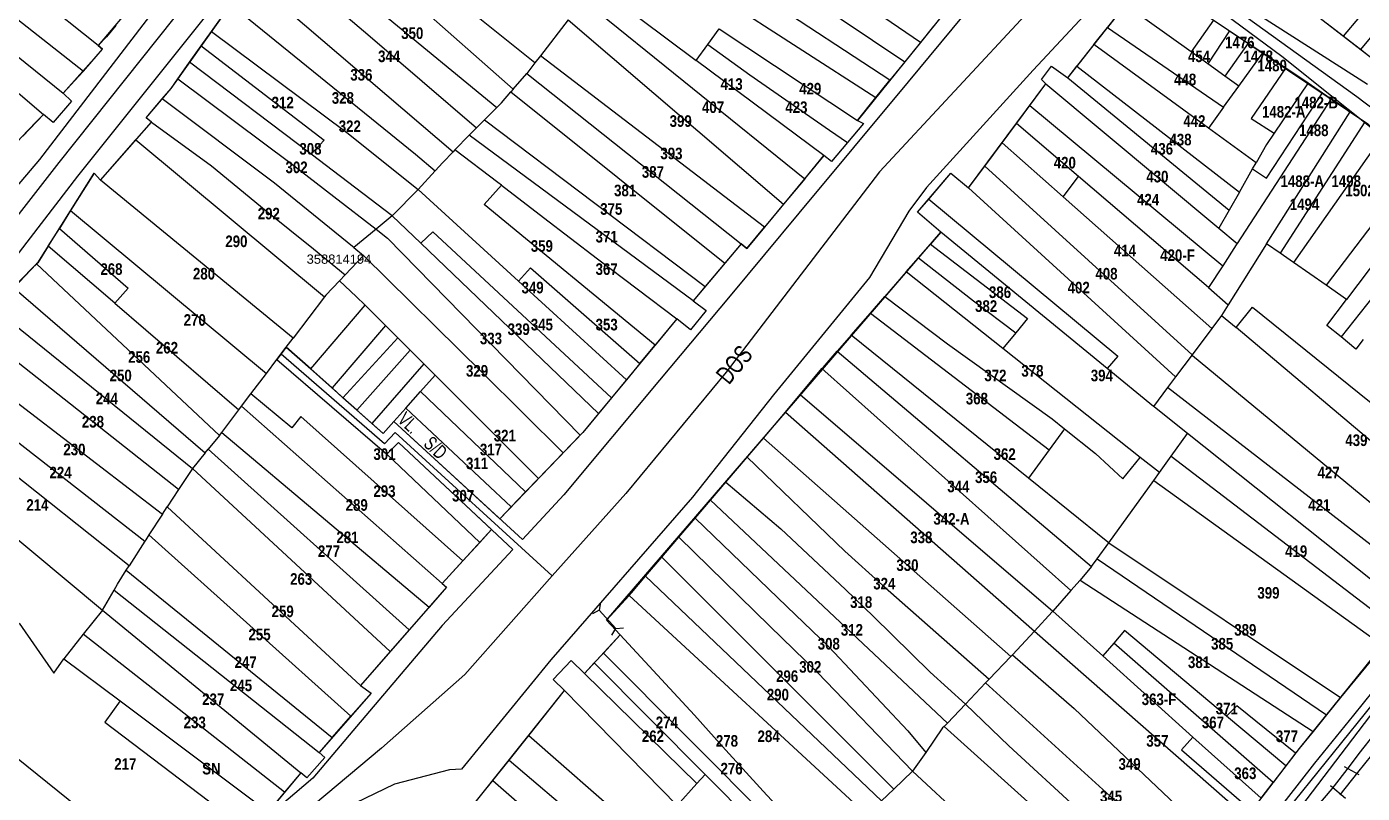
# Model space of a CAD drawing. Extents: x 199665 to 201826, y 4836581 to 4838476.
# Drawn here: x 200463.5 to 200752.1, y 4837205.9 to 4837371.6 of the extents above; entities that cross this region are included whole.
import ezdxf
from ezdxf.enums import TextEntityAlignment as Align

# ---------------------------------------------------------------- set-up
doc = ezdxf.new("R2010")
doc.units = 0
doc.header["$LTSCALE"] = 1.5
doc.header["$MEASUREMENT"] = 0
for name, color, linetype in [('CD-MALHA-LOTES', 40, 'CONTINUOUS'), ('CD_TXT_QUADRA', 7, 'CONTINUOUS'), ('HD-CANAIS', 7, 'CONTINUOUS'), ('RU-QUADRAS', 6, 'CONTINUOUS'), ('SV-EIXO-RUA-N-PAV', 6, 'CONTINUOUS'), ('SV-ESTIVAS', 7, 'CONTINUOUS'), ('SV-RUA-NAO-PAV-S-GUIA-C-GUIA', 7, 'CONTINUOUS'), ('SV-TXT-RUA-N-PAV-S-GUIA-C-GUIA', 7, 'CONTINUOUS'), ('Th_NmrPort', 1, 'CONTINUOUS')]:
    doc.layers.add(name, color=color, linetype=linetype)
doc.styles.add('ARIAL', font='ARIAL.TTF')
doc.styles.add('MONOTXT', font='ARIAL.TTF', dxfattribs={"height": 0.2})
doc.styles.get("Standard").update_dxf_attribs({"font": 'swisscbo.ttf'})

# ---------------------------------------------------------------- blocks, each defined once
blk = doc.blocks.new('COD045', base_point=(201519.89, 4838593.29))
at = {"layer": 'SV-ESTIVAS'}
blk.add_lwpolyline([(201520.638538, 4838591.792924), (201519.89, 4838593.29), (201520.638538, 4838594.792924)], dxfattribs=at)

msp = doc.modelspace()

# ---------------------------------------------------------------- linework, layer by layer
at = {"layer": 'CD-MALHA-LOTES', "linetype": 'Continuous'}
for p, q in [((200573.3, 4837363.77), (200527.75, 4837400.4)), ((200656.62, 4837368.22), (200615.44, 4837396.32)), ((200611.73, 4837391.89), (200653.22, 4837364)), ((200478.95, 4837367.51), (200450.75, 4837390.02)), ((200595.03, 4837389.82), (200647.01, 4837356.29)), ((200516.91, 4837387.2), (200537.19, 4837369.94)), ((200762.97, 4837387.42), (200747.93, 4837369.57)), ((200436.89, 4837384.99), (200471.36, 4837357.2)), ((200584.14, 4837382.25), (200608.16, 4837364.33)), ((200766.7, 4837384.91), (200751.7, 4837366.66)), ((200512.05, 4837381.84), (200555.65, 4837344.57)), ((200650.02, 4837360.03), (200619.2, 4837380.24)), ((200455.46, 4837377.92), (200475.79, 4837362)), ((200547.24, 4837376.98), (200568.64, 4837358.1)), ((200582.59, 4837378.37), (200631.6, 4837338.73)), ((200503.45, 4837370.58), (200507.58, 4837376.37)), ((200507.58, 4837376.37), (200547.5, 4837344.01)), ((200540.41, 4837374.43), (200565.11, 4837354.14)), ((200700.87, 4837376.32), (200697.04, 4837371.44)), ((200715.1, 4837366.16), (200700.87, 4837376.32)), ((200482.77, 4837371.88), (200480.71, 4837369.44)), ((200580.47, 4837373.09), (200574.5, 4837365.33)), ((200580.47, 4837373.09), (200627.02, 4837333.21)), ((200610.68, 4837367.78), (200613.11, 4837371.11)), ((200613.11, 4837371.11), (200642.99, 4837351.3)), ((200659.44, 4837371.72), (200656.62, 4837368.22)), ((200694.11, 4837367.73), (200697.04, 4837371.44)), ((200697.04, 4837371.44), (200722.11, 4837354.19)), ((200719.91, 4837373.05), (200715.1, 4837366.16)), ((200723.42, 4837370.72), (200718.7, 4837363.59)), ((200719.91, 4837373.05), (200723.42, 4837370.72)), ((200723.42, 4837370.72), (200727.45, 4837368.05)), ((200747.93, 4837369.57), (200744.51, 4837372.21)), ((200480.71, 4837369.44), (200478.95, 4837367.51)), ((200501.23, 4837367.46), (200503.45, 4837370.58)), ((200503.45, 4837370.58), (200532.7, 4837348.73)), ((200537.19, 4837369.94), (200560.72, 4837349.75)), ((200656.62, 4837368.22), (200653.22, 4837364)), ((200727.45, 4837368.05), (200722.41, 4837360.94)), ((200727.45, 4837368.05), (200730.62, 4837365.95)), ((200751.7, 4837366.66), (200747.93, 4837369.57)), ((200450.43, 4837366.9), (200467.11, 4837352.64)), ((200475.79, 4837362), (200479.91, 4837366.76)), ((200479.91, 4837366.76), (200478.95, 4837367.51)), ((200498.71, 4837363.93), (200501.23, 4837367.46)), ((200501.23, 4837367.46), (200527.76, 4837347.04)), ((200574.5, 4837365.33), (200573.3, 4837363.77)), ((200622.9, 4837328.25), (200574.5, 4837365.33)), ((200608.16, 4837364.33), (200610.68, 4837367.78)), ((200610.68, 4837367.78), (200619.75, 4837361.18)), ((200694.11, 4837367.73), (200690.44, 4837363.05)), ((200718.83, 4837349.69), (200694.11, 4837367.73)), ((200718.7, 4837363.59), (200715.1, 4837366.16)), ((200725.43, 4837358.78), (200730.62, 4837365.95)), ((200730.62, 4837365.95), (200735.54, 4837362.68)), ((200755.55, 4837363.68), (200751.7, 4837366.66)), ((200496.14, 4837360.31), (200498.71, 4837363.93)), ((200524.93, 4837344.04), (200498.71, 4837363.93)), ((200573.3, 4837363.77), (200571.57, 4837361.51)), ((200635.76, 4837343.73), (200608.16, 4837364.33)), ((200653.22, 4837364), (200650.02, 4837360.03)), ((200682.74, 4837360.19), (200684.95, 4837363.06)), ((200684.95, 4837363.06), (200688.45, 4837360.52)), ((200688.45, 4837360.52), (200690.44, 4837363.05)), ((200690.44, 4837363.05), (200725.53, 4837335.85)), ((200722.41, 4837360.94), (200718.7, 4837363.59)), ((200735.54, 4837362.68), (200728.09, 4837351.75)), ((200735.54, 4837362.68), (200740.39, 4837359.46)), ((200475.63, 4837361.81), (200471.36, 4837357.2)), ((200475.79, 4837362), (200475.63, 4837361.81)), ((200494.68, 4837358.26), (200496.14, 4837360.31)), ((200496.14, 4837360.31), (200520.66, 4837342)), ((200568.64, 4837358.1), (200571.57, 4837361.51)), ((200571.57, 4837361.51), (200617.9, 4837324.63)), ((200619.75, 4837361.18), (200636.95, 4837349.25)), ((200647.01, 4837356.29), (200650.02, 4837360.03)), ((200680.24, 4837354.57), (200683.71, 4837359.24)), ((200683.71, 4837359.24), (200682.74, 4837360.19)), ((200683.71, 4837359.24), (200721.09, 4837328.07)), ((200688.45, 4837360.52), (200723.31, 4837331.96)), ((200725.43, 4837358.78), (200722.41, 4837360.94)), ((200740.39, 4837359.46), (200733.04, 4837348.57)), ((200740.39, 4837359.46), (200743.52, 4837357.3)), ((200471.36, 4837357.2), (200473.16, 4837355.52)), ((200492.77, 4837356), (200494.68, 4837358.26)), ((200566.09, 4837355.12), (200568.14, 4837357.52)), ((200568.64, 4837358.1), (200568.14, 4837357.52)), ((200568.14, 4837357.52), (200614.38, 4837320.49)), ((200642.99, 4837351.3), (200647.01, 4837356.29)), ((200722.11, 4837354.19), (200725.43, 4837358.78)), ((200731.37, 4837338.82), (200743.52, 4837357.3)), ((200743.52, 4837357.3), (200745.37, 4837356.02)), ((200473.16, 4837355.52), (200469.19, 4837350.88)), ((200489.3, 4837351.89), (200492.77, 4837356)), ((200517.02, 4837337.81), (200492.77, 4837356)), ((200565.11, 4837354.14), (200562.44, 4837351.47)), ((200565.11, 4837354.14), (200566.09, 4837355.12)), ((200677.34, 4837350.67), (200680.24, 4837354.57)), ((200680.24, 4837354.57), (200721.93, 4837319.93)), ((200722.11, 4837354.19), (200718.83, 4837349.69)), ((200745.37, 4837356.02), (200725.07, 4837324.75)), ((200749.47, 4837353.19), (200745.37, 4837356.02)), ((200467.11, 4837352.64), (200462.69, 4837347.9)), ((200469.19, 4837350.88), (200467.11, 4837352.64)), ((200487.1, 4837347.11), (200490.49, 4837350.96)), ((200490.49, 4837350.96), (200489.3, 4837351.89)), ((200490.49, 4837350.96), (200503.42, 4837341.51)), ((200560.97, 4837350.01), (200562.44, 4837351.47)), ((200562.44, 4837351.47), (200610.08, 4837315.43)), ((200644.29, 4837350.65), (200640.86, 4837346.58)), ((200642.99, 4837351.3), (200644.29, 4837350.65)), ((200674.27, 4837346.53), (200677.34, 4837350.67)), ((200690.78, 4837339.21), (200677.34, 4837350.67)), ((200728.09, 4837351.75), (200733.04, 4837348.57)), ((200731.42, 4837324.65), (200749.47, 4837353.19)), ((200752.6, 4837351.02), (200734.36, 4837322.61)), ((200749.47, 4837353.19), (200752.6, 4837351.02)), ((200532.7, 4837348.73), (200548.08, 4837336.43)), ((200559.13, 4837348.13), (200556.03, 4837344.96)), ((200560.72, 4837349.75), (200559.13, 4837348.13)), ((200607.47, 4837312.35), (200559.13, 4837348.13)), ((200560.72, 4837349.75), (200560.97, 4837350.01)), ((200636.95, 4837349.25), (200640.86, 4837346.58)), ((200729.14, 4837342.17), (200718.83, 4837349.69)), ((200733.04, 4837348.57), (200731.39, 4837346.11)), ((200756.29, 4837347.77), (200737.21, 4837320.63)), ((200479.47, 4837338.42), (200487.1, 4837347.11)), ((200487.1, 4837347.11), (200527.85, 4837313.23)), ((200527.76, 4837347.04), (200524.93, 4837344.04)), ((200556.03, 4837344.96), (200555.65, 4837344.57)), ((200565.33, 4837337.9), (200556.03, 4837344.96)), ((200640.86, 4837346.58), (200637.37, 4837342.43)), ((200670.52, 4837341.48), (200674.27, 4837346.53)), ((200674.27, 4837346.53), (200687.43, 4837334.84)), ((200731.39, 4837346.11), (200729.14, 4837342.17)), ((200520.66, 4837342), (200529.89, 4837334.92)), ((200542.47, 4837330.73), (200524.93, 4837344.04)), ((200547.5, 4837344.01), (200551.75, 4837340.46)), ((200553.38, 4837342.25), (200551.75, 4837340.46)), ((200555.65, 4837344.57), (200553.38, 4837342.25)), ((200631.6, 4837338.73), (200635.76, 4837343.73)), ((200637.37, 4837342.43), (200635.76, 4837343.73)), ((200728.38, 4837340.84), (200729.14, 4837342.17)), ((200478.05, 4837339.94), (200472.96, 4837331.83)), ((200479.47, 4837338.42), (200478.05, 4837339.94)), ((200503.42, 4837341.51), (200515.23, 4837331.81)), ((200551.75, 4837340.46), (200548.08, 4837336.43)), ((200658.4, 4837334.34), (200663.18, 4837339.92)), ((200663.18, 4837339.92), (200667.01, 4837336.76)), ((200667.01, 4837336.76), (200670.52, 4837341.48)), ((200670.52, 4837341.48), (200715.3, 4837300.64)), ((200687.43, 4837334.84), (200690.78, 4837339.21)), ((200718.88, 4837315.25), (200690.78, 4837339.21)), ((200725.53, 4837335.85), (200728.38, 4837340.84)), ((200728.38, 4837340.84), (200731.37, 4837338.82)), ((200763.51, 4837341.12), (200744.26, 4837315.73)), ((200521.06, 4837304.28), (200479.47, 4837338.42)), ((200527.8, 4837329.04), (200517.02, 4837337.81)), ((200548.08, 4837336.43), (200542.47, 4837330.73)), ((200548.08, 4837336.43), (200569.76, 4837316.59)), ((200562.38, 4837333.16), (200566.07, 4837337.34)), ((200566.07, 4837337.34), (200565.33, 4837337.9)), ((200566.07, 4837337.34), (200575.2, 4837330.38)), ((200631.6, 4837338.73), (200627.02, 4837333.21)), ((200711.75, 4837295.89), (200667.01, 4837336.76)), ((200767.39, 4837337.54), (200748.7, 4837312.65)), ((200529.89, 4837334.92), (200538.98, 4837327.84)), ((200627.02, 4837333.21), (200622.9, 4837328.25)), ((200655.99, 4837331.53), (200658.4, 4837334.34)), ((200658.4, 4837334.34), (200699.26, 4837300.37)), ((200687.43, 4837334.84), (200719.55, 4837306.33)), ((200725.53, 4837335.85), (200723.31, 4837331.96)), ((200770.93, 4837334.28), (200747.49, 4837304.52)), ((200472.96, 4837331.83), (200470.55, 4837328)), ((200472.96, 4837331.83), (200515.3, 4837296.65)), ((200515.23, 4837331.81), (200525.5, 4837323.57)), ((200542.47, 4837330.73), (200538.98, 4837327.84)), ((200542.47, 4837330.73), (200548.64, 4837324.81)), ((200599.31, 4837302.77), (200562.38, 4837333.16)), ((200575.2, 4837330.38), (200586.83, 4837321.45)), ((200661.04, 4837327.19), (200655.99, 4837331.53)), ((200723.31, 4837331.96), (200721.09, 4837328.07)), ((200468.16, 4837324.19), (200470.55, 4837328)), ((200470.55, 4837328), (200485.41, 4837315.11)), ((200533.92, 4837324.1), (200527.8, 4837329.04)), ((200538.98, 4837327.84), (200534.18, 4837323.88)), ((200538.98, 4837327.84), (200541.47, 4837325.9)), ((200619.11, 4837323.68), (200622.9, 4837328.25)), ((200721.09, 4837328.07), (200725.07, 4837324.75)), ((200541.47, 4837325.9), (200583.11, 4837283.33)), ((200548.64, 4837324.81), (200551.22, 4837327.24)), ((200587.05, 4837287.99), (200548.64, 4837324.81)), ((200551.22, 4837327.24), (200589.87, 4837291.39)), ((200617.9, 4837324.63), (200614.38, 4837320.49)), ((200617.9, 4837324.63), (200619.11, 4837323.68)), ((200656.2, 4837321.63), (200658.76, 4837324.57)), ((200661.04, 4837327.19), (200658.76, 4837324.57)), ((200658.76, 4837324.57), (200679.72, 4837308.54)), ((200696.99, 4837297.72), (200661.04, 4837327.19)), ((200731.42, 4837324.65), (200723.1, 4837311.48)), ((200725.07, 4837324.75), (200724.86, 4837324.43)), ((200734.36, 4837322.61), (200731.42, 4837324.65)), ((200468.16, 4837324.19), (200465.88, 4837320.57)), ((200482.56, 4837311.8), (200468.16, 4837324.19)), ((200525.5, 4837323.57), (200532.3, 4837317.94)), ((200536.3, 4837322.12), (200532.3, 4837317.94)), ((200534.18, 4837323.88), (200533.92, 4837324.1)), ((200534.18, 4837323.88), (200536.3, 4837322.12)), ((200562, 4837296.75), (200536.3, 4837322.12)), ((200724.86, 4837324.43), (200721.93, 4837319.93)), ((200737.21, 4837320.63), (200734.36, 4837322.61)), ((200460.72, 4837315.13), (200465.63, 4837320.31)), ((200465.88, 4837320.57), (200465.63, 4837320.31)), ((200465.63, 4837320.31), (200505.14, 4837283.23)), ((200569.76, 4837316.59), (200572.37, 4837319.47)), ((200572.37, 4837319.47), (200596.01, 4837298.79)), ((200586.83, 4837321.45), (200604.01, 4837308.44)), ((200614.38, 4837320.49), (200610.08, 4837315.43)), ((200653.54, 4837318.58), (200656.2, 4837321.63)), ((200656.2, 4837321.63), (200668.11, 4837312.31)), ((200721.93, 4837319.93), (200718.88, 4837315.25)), ((200744.26, 4837315.73), (200737.21, 4837320.63)), ((200531.07, 4837316.66), (200528.13, 4837313.59)), ((200532.3, 4837317.94), (200531.07, 4837316.66)), ((200534.72, 4837313.29), (200531.07, 4837316.66)), ((200593.07, 4837295.25), (200569.76, 4837316.59)), ((200653.54, 4837318.58), (200648.94, 4837313.29)), ((200674.44, 4837302.01), (200653.54, 4837318.58)), ((200460.72, 4837315.13), (200502.03, 4837279.44)), ((200485.41, 4837315.11), (200482.56, 4837311.8)), ((200527.85, 4837313.23), (200521.06, 4837304.28)), ((200528.13, 4837313.59), (200527.85, 4837313.23)), ((200536.6, 4837311.42), (200534.72, 4837313.29)), ((200610.08, 4837315.43), (200607.47, 4837312.35)), ((200645.79, 4837309.68), (200648.94, 4837313.29)), ((200648.94, 4837313.29), (200662.43, 4837303.07)), ((200718.88, 4837315.25), (200723.1, 4837311.48)), ((200748.7, 4837312.65), (200744.26, 4837315.73)), ((200456.52, 4837310.71), (200499.3, 4837276.12)), ((200482.56, 4837311.8), (200509.34, 4837288.77)), ((200524.89, 4837297.6), (200536.6, 4837311.42)), ((200536.6, 4837311.42), (200540.99, 4837307.03)), ((200610.29, 4837310.27), (200606.96, 4837306.08)), ((200607.47, 4837312.35), (200610.29, 4837310.27)), ((200668.11, 4837312.31), (200677.21, 4837305.44)), ((200723.1, 4837311.48), (200721.66, 4837309.2)), ((200724.81, 4837306.55), (200728.37, 4837311)), ((200728.37, 4837311), (200780.92, 4837268.47)), ((200744.44, 4837306.99), (200748.7, 4837312.65)), ((200604.01, 4837308.44), (200599.31, 4837302.77)), ((200606.96, 4837306.08), (200604.01, 4837308.44)), ((200641.65, 4837304.93), (200645.79, 4837309.68)), ((200645.79, 4837309.68), (200684.43, 4837280.12)), ((200679.72, 4837308.54), (200677.21, 4837305.44)), ((200721.66, 4837309.2), (200719.55, 4837306.33)), ((200721.66, 4837309.2), (200724.81, 4837306.55)), ((200496.31, 4837271.53), (200452.72, 4837305.94)), ((200540.99, 4837307.03), (200529.47, 4837293.5)), ((200543.68, 4837304.34), (200531.82, 4837291.4)), ((200540.99, 4837307.03), (200543.68, 4837304.34)), ((200543.68, 4837304.34), (200546.37, 4837301.66)), ((200641.65, 4837304.93), (200638.65, 4837301.48)), ((200679.97, 4837273.99), (200641.65, 4837304.93)), ((200677.21, 4837305.44), (200674.44, 4837302.01)), ((200719.55, 4837306.33), (200715.3, 4837300.64)), ((200776.56, 4837262.86), (200724.81, 4837306.55)), ((200747.49, 4837304.52), (200744.44, 4837306.99)), ((200750.69, 4837301.92), (200747.49, 4837304.52)), ((200517.56, 4837299.65), (200519.59, 4837302.33)), ((200519.59, 4837302.33), (200521.06, 4837304.28)), ((200519.59, 4837302.33), (200524.89, 4837297.6)), ((200546.37, 4837301.66), (200534.8, 4837288.73)), ((200546.37, 4837301.66), (200549.28, 4837298.75)), ((200596.01, 4837298.79), (200599.31, 4837302.77)), ((200635.56, 4837297.93), (200638.65, 4837301.48)), ((200638.65, 4837301.48), (200693.61, 4837254.88)), ((200662.43, 4837303.07), (200685.06, 4837286.83)), ((200704.1, 4837278.5), (200674.44, 4837302.01)), ((200752.31, 4837304), (200750.69, 4837301.92)), ((200448.31, 4837300.38), (200492.86, 4837266.24)), ((200515.3, 4837296.65), (200517.56, 4837299.65)), ((200517.56, 4837299.65), (200541.32, 4837279.22)), ((200549.28, 4837298.75), (200538.05, 4837285.82)), ((200549.28, 4837298.75), (200551.74, 4837296.3)), ((200596.01, 4837298.79), (200593.07, 4837295.25)), ((200699.26, 4837300.37), (200696.99, 4837297.72)), ((200715.3, 4837300.64), (200711.75, 4837295.89)), ((200715.3, 4837300.64), (200715.43, 4837300.52)), ((200715.43, 4837300.52), (200770.31, 4837255.05)), ((200511.96, 4837292.23), (200515.3, 4837296.65)), ((200529.47, 4837293.5), (200524.89, 4837297.6)), ((200548.61, 4837292.76), (200551.74, 4837296.3)), ((200551.74, 4837296.3), (200574.11, 4837273.95)), ((200579.38, 4837279.44), (200562, 4837296.75)), ((200630.63, 4837292.08), (200635.34, 4837297.68)), ((200635.34, 4837297.68), (200635.56, 4837297.93)), ((200635.34, 4837297.68), (200689.13, 4837249.72)), ((200706.99, 4837289.52), (200696.99, 4837297.72)), ((200711.75, 4837295.89), (200710.03, 4837293.58)), ((200444.26, 4837295.27), (200489.04, 4837260.39)), ((200531.82, 4837291.4), (200529.47, 4837293.5)), ((200593.07, 4837295.25), (200589.87, 4837291.39)), ((200710.03, 4837293.58), (200706.99, 4837289.52)), ((200766.27, 4837249.99), (200710.03, 4837293.58)), ((200485.61, 4837255.02), (200440.96, 4837290.6)), ((200509.93, 4837289.55), (200511.96, 4837292.23)), ((200520.76, 4837284.89), (200511.96, 4837292.23)), ((200534.8, 4837288.73), (200531.82, 4837291.4)), ((200545.42, 4837289.16), (200548.61, 4837292.76)), ((200548.61, 4837292.76), (200571.3, 4837271.03)), ((200589.87, 4837291.39), (200587.05, 4837287.99)), ((200627.43, 4837288.28), (200630.63, 4837292.08)), ((200630.63, 4837292.08), (200685.24, 4837245.24)), ((200505.64, 4837283.87), (200509.34, 4837288.77)), ((200509.34, 4837288.77), (200509.93, 4837289.55)), ((200509.93, 4837289.55), (200553.24, 4837251.2)), ((200522.75, 4837287.31), (200520.76, 4837284.89)), ((200557.74, 4837256.11), (200522.75, 4837287.31)), ((200538.05, 4837285.82), (200534.8, 4837288.73)), ((200542.85, 4837286.27), (200545.42, 4837289.16)), ((200545.42, 4837289.16), (200568.18, 4837267.79)), ((200587.05, 4837287.99), (200583.64, 4837283.88)), ((200622.69, 4837282.66), (200627.43, 4837288.28)), ((200627.43, 4837288.28), (200681.23, 4837240.92)), ((200707.2, 4837289.35), (200706.99, 4837289.52)), ((200714.33, 4837283.67), (200707.2, 4837289.35)), ((200540.51, 4837283.62), (200538.05, 4837285.82)), ((200542.85, 4837286.27), (200540.51, 4837283.62)), ((200565.73, 4837265.24), (200542.85, 4837286.27)), ((200687.76, 4837284.68), (200684.43, 4837280.12)), ((200685.06, 4837286.83), (200687.76, 4837284.68)), ((200687.76, 4837284.68), (200694.46, 4837279.34)), ((200435.32, 4837282.61), (200479.85, 4837245.43)), ((200505.14, 4837283.23), (200502.72, 4837280.28)), ((200505.14, 4837283.23), (200505.64, 4837283.87)), ((200505.64, 4837283.87), (200550.44, 4837246.11)), ((200543.83, 4837281.73), (200541.32, 4837279.22)), ((200563.93, 4837262.88), (200543.83, 4837281.73)), ((200583.11, 4837283.33), (200579.38, 4837279.44)), ((200583.64, 4837283.88), (200583.11, 4837283.33)), ((200619.17, 4837278.52), (200621.74, 4837281.54)), ((200621.74, 4837281.54), (200622.69, 4837282.66)), ((200622.69, 4837282.66), (200676.16, 4837235.43)), ((200710.78, 4837278.75), (200714.33, 4837283.67)), ((200762.48, 4837245.26), (200714.33, 4837283.67)), ((200502.03, 4837279.44), (200499.3, 4837276.12)), ((200502.03, 4837279.44), (200502.72, 4837280.28)), ((200502.72, 4837280.28), (200546.17, 4837241.23)), ((200541.32, 4837279.22), (200561.38, 4837260.09)), ((200574.11, 4837273.95), (200579.38, 4837279.44)), ((200614.55, 4837273.1), (200619.17, 4837278.52)), ((200619.17, 4837278.52), (200640.3, 4837258.24)), ((200684.43, 4837280.12), (200679.97, 4837273.99)), ((200694.46, 4837279.34), (200700.36, 4837273.84)), ((200700.36, 4837273.84), (200704.1, 4837278.5)), ((200708.24, 4837275.21), (200704.1, 4837278.5)), ((200708.24, 4837275.21), (200710.78, 4837278.75)), ((200710.78, 4837278.75), (200759.47, 4837241.5)), ((200499.3, 4837276.12), (200496.31, 4837271.53)), ((200499.3, 4837276.12), (200542.03, 4837236.5)), ((200574.11, 4837273.95), (200571.3, 4837271.03)), ((200611.28, 4837269.27), (200614.55, 4837273.1)), ((200614.55, 4837273.1), (200626.48, 4837263.06)), ((200697.08, 4837260.17), (200679.97, 4837273.99)), ((200697.31, 4837260.02), (200707.02, 4837273.52)), ((200707.02, 4837273.52), (200708.24, 4837275.21)), ((200707.02, 4837273.52), (200756.53, 4837237.82)), ((200496.31, 4837271.53), (200493.86, 4837267.77)), ((200571.3, 4837271.03), (200568.18, 4837267.79)), ((200492.86, 4837266.24), (200493.86, 4837267.77)), ((200493.86, 4837267.77), (200535.59, 4837229.15)), ((200568.18, 4837267.79), (200565.73, 4837265.24)), ((200607.95, 4837265.37), (200611.28, 4837269.27)), ((200611.28, 4837269.27), (200662.43, 4837221.06)), ((200492.86, 4837266.24), (200489.92, 4837261.75)), ((200604.4, 4837261.21), (200607.95, 4837265.37)), ((200607.95, 4837265.37), (200627.74, 4837246.26)), ((200489.92, 4837261.75), (200489.22, 4837260.67)), ((200533.52, 4837222.52), (200489.92, 4837261.75)), ((200561.38, 4837260.09), (200563.93, 4837262.88)), ((200600.74, 4837256.91), (200604.4, 4837261.21)), ((200604.4, 4837261.21), (200624.1, 4837242.03)), ((200626.48, 4837263.06), (200640.45, 4837249.93)), ((200489.04, 4837260.39), (200485.61, 4837255.02)), ((200489.22, 4837260.67), (200489.04, 4837260.39)), ((200561.38, 4837260.09), (200557.74, 4837256.11)), ((200640.3, 4837258.24), (200648.43, 4837250.84)), ((200694.83, 4837256.57), (200697.31, 4837260.02)), ((200697.31, 4837260.02), (200697.08, 4837260.17)), ((200697.31, 4837260.02), (200747.41, 4837226.58)), ((200557.74, 4837256.11), (200553.24, 4837251.2)), ((200597.23, 4837252.8), (200600.74, 4837256.91)), ((200600.74, 4837256.91), (200650.89, 4837206.77)), ((200693.61, 4837254.88), (200694.83, 4837256.57)), ((200694.83, 4837256.57), (200744.36, 4837222.83)), ((200483.11, 4837251.1), (200485.02, 4837254.1)), ((200485.02, 4837254.1), (200485.61, 4837255.02)), ((200485.02, 4837254.1), (200529.51, 4837217.95)), ((200594.19, 4837249.23), (200597.23, 4837252.8)), ((200597.23, 4837252.8), (200648.22, 4837204.22)), ((200693.61, 4837254.88), (200691.09, 4837251.98)), ((200479.85, 4837245.43), (200482.37, 4837249.82)), ((200482.37, 4837249.82), (200483.11, 4837251.1)), ((200482.37, 4837249.82), (200526.66, 4837214.71)), ((200554.2, 4837250.4), (200550.44, 4837246.11)), ((200553.24, 4837251.2), (200554.2, 4837250.4)), ((200640.45, 4837249.93), (200646.46, 4837244.06)), ((200648.43, 4837250.84), (200671.48, 4837230.54)), ((200689.13, 4837249.72), (200685.24, 4837245.24)), ((200689.13, 4837249.72), (200691.09, 4837251.98)), ((200691.09, 4837251.98), (200741.46, 4837219.26)), ((200588.8, 4837243.28), (200593.65, 4837248.64)), ((200593.65, 4837248.64), (200594.19, 4837249.23)), ((200593.65, 4837248.64), (200645.05, 4837201.21)), ((200479.85, 4837245.43), (200475.72, 4837240.25)), ((200479.85, 4837245.43), (200522.7, 4837210.3)), ((200550.44, 4837246.11), (200546.17, 4837241.23)), ((200627.74, 4837246.26), (200636.83, 4837237.51)), ((200646.46, 4837244.06), (200658.69, 4837232.07)), ((200685.1, 4837245.08), (200681.23, 4837240.92)), ((200685.24, 4837245.24), (200685.1, 4837245.08)), ((200696.01, 4837235.56), (200685.24, 4837245.24)), ((200461.84, 4837242.64), (200469.36, 4837231.83)), ((200546.17, 4837241.23), (200542.03, 4837236.5)), ((200591.76, 4837240.12), (200588.8, 4837243.28)), ((200624.1, 4837242.03), (200634.38, 4837231.99)), ((200681.23, 4837240.92), (200676.48, 4837235.78)), ((200681.23, 4837240.92), (200727.07, 4837200.73)), ((200700.71, 4837241.07), (200698.38, 4837238.34)), ((200722.74, 4837222.55), (200700.71, 4837241.07)), ((200475.72, 4837240.25), (200471.51, 4837234.97)), ((200519.2, 4837206.09), (200475.72, 4837240.25)), ((200588.1, 4837236.2), (200591.76, 4837240.12)), ((200591.76, 4837240.12), (200607.79, 4837222.79)), ((200698.38, 4837238.34), (200696.01, 4837235.56)), ((200732.81, 4837208.22), (200698.38, 4837238.34)), ((200542.03, 4837236.5), (200535.59, 4837229.15)), ((200586.14, 4837234.11), (200588.1, 4837236.2)), ((200633.88, 4837190.24), (200588.1, 4837236.2)), ((200636.83, 4837237.51), (200653.88, 4837219.36)), ((200676.16, 4837235.43), (200671.48, 4837230.54)), ((200676.48, 4837235.78), (200676.16, 4837235.43)), ((200676.48, 4837235.78), (200689.83, 4837224.21)), ((200696.01, 4837235.56), (200715.5, 4837218.04)), ((200754.76, 4837235.61), (200747.41, 4837226.58)), ((200469.36, 4837231.83), (200471.51, 4837234.97)), ((200471.51, 4837234.97), (200483.66, 4837225.86)), ((200577.26, 4837230.45), (200581.17, 4837234.56)), ((200581.17, 4837234.56), (200583.99, 4837231.8)), ((200583.99, 4837231.8), (200586.14, 4837234.11)), ((200586.14, 4837234.11), (200610.13, 4837209.95)), ((200579.72, 4837228.09), (200577.26, 4837230.45)), ((200583.99, 4837231.8), (200608.33, 4837207.97)), ((200634.38, 4837231.99), (200654.92, 4837210.62)), ((200658.69, 4837232.07), (200666.34, 4837225.16)), ((200670.7, 4837229.72), (200666.34, 4837225.16)), ((200671.48, 4837230.54), (200670.7, 4837229.72)), ((200670.7, 4837229.72), (200717.02, 4837187.62)), ((200537.9, 4837227.49), (200533.52, 4837222.52)), ((200535.59, 4837229.15), (200537.9, 4837227.49)), ((200571.98, 4837218.39), (200579.72, 4837228.09)), ((200604.02, 4837203.22), (200579.72, 4837228.09)), ((200747.41, 4837226.58), (200744.36, 4837222.83)), ((200448.52, 4837223.82), (200499.07, 4837183.28)), ((200483.66, 4837225.86), (200480.4, 4837221.26)), ((200483.66, 4837225.86), (200515.68, 4837201.86)), ((200666.34, 4837225.16), (200662.43, 4837221.06)), ((200666.34, 4837225.16), (200675.7, 4837216.15)), ((200689.83, 4837224.21), (200721.83, 4837193.9)), ((200724.98, 4837224.78), (200722.74, 4837222.55)), ((200737.65, 4837214.53), (200724.98, 4837224.78)), ((200480.4, 4837221.26), (200511.91, 4837197.33)), ((200529.51, 4837217.95), (200533.52, 4837222.52)), ((200607.79, 4837222.79), (200613.85, 4837215.97)), ((200662.43, 4837221.06), (200661.74, 4837220.34)), ((200735.55, 4837211.78), (200722.74, 4837222.55)), ((200744.36, 4837222.83), (200741.46, 4837219.26)), ((200529.51, 4837217.95), (200526.66, 4837214.71)), ((200567.73, 4837213.06), (200571.98, 4837218.39)), ((200571.98, 4837218.39), (200622.49, 4837174.15)), ((200653.88, 4837219.36), (200657.75, 4837214.69)), ((200661.4, 4837219.99), (200657.75, 4837214.69)), ((200661.74, 4837220.34), (200661.4, 4837219.99)), ((200661.74, 4837220.34), (200709.15, 4837177.69)), ((200715.5, 4837218.04), (200713.04, 4837215.26)), ((200715.5, 4837218.04), (200730.21, 4837204.82)), ((200741.46, 4837219.26), (200738.45, 4837215.58)), ((200613.85, 4837215.97), (200622.64, 4837206.33)), ((200675.7, 4837216.15), (200690.89, 4837202.18)), ((200713.04, 4837215.26), (200728.18, 4837202.17)), ((200738.45, 4837215.58), (200737.65, 4837214.53)), ((200527.92, 4837213.61), (200524, 4837209.2)), ((200526.66, 4837214.71), (200527.92, 4837213.61)), ((200564.21, 4837208.65), (200567.73, 4837213.06)), ((200567.73, 4837213.06), (200585.49, 4837197.94)), ((200657.75, 4837214.69), (200654.92, 4837210.62)), ((200737.65, 4837214.53), (200735.55, 4837211.78)), ((200522.7, 4837210.3), (200519.2, 4837206.09)), ((200524, 4837209.2), (200522.7, 4837210.3)), ((200610.13, 4837209.95), (200608.33, 4837207.97)), ((200610.13, 4837209.95), (200632.14, 4837187.78)), ((200654.92, 4837210.62), (200650.89, 4837206.77)), ((200665.92, 4837200.44), (200654.92, 4837210.62)), ((200735.55, 4837211.78), (200732.81, 4837208.22)), ((200561.82, 4837205.65), (200564.21, 4837208.65)), ((200564.21, 4837208.65), (200575.59, 4837198.73)), ((200608.33, 4837207.97), (200604.02, 4837203.22)), ((200622.64, 4837206.33), (200635.64, 4837192.36)), ((200650.89, 4837206.77), (200648.22, 4837204.22)), ((200730.21, 4837204.82), (200732.81, 4837208.22)), ((200519.2, 4837206.09), (200515.68, 4837201.86))]:
    msp.add_line(p, q, dxfattribs=at)
at = {"layer": 'HD-CANAIS'}
for points in [[(200741.82, 4837202.46), (200745.58, 4837206.8), (200749.33, 4837211.68), (200751.39, 4837214.47), (200754.96, 4837218.96)], [(200747.32, 4837205.54), (200751.15, 4837210.39), (200754.14, 4837214.1)]]:
    msp.add_lwpolyline(points, dxfattribs=at)
at = {"layer": 'RU-QUADRAS', "color": 6, "linetype": 'Continuous'}
msp.add_lwpolyline([(200712.74, 4837396.76), (200731.63, 4837417.41), (200730.49, 4837418.26), (200753.96, 4837443.65), (200752.58, 4837444.95), (200779.37, 4837474.69, -0.011044), (200847.01, 4837419.35), (200864.1, 4837405.99), (200882.22, 4837390.53), (200847.69, 4837348.82), (200832.1, 4837331.89), (200833.77, 4837330.61), (200830.98, 4837326.63), (200829.47, 4837327.89), (200817.36, 4837314.13), (200789.41, 4837338.11), (200787.4, 4837336), (200768.39, 4837351.23), (200769.52, 4837352.88)], format="xyb", close=True, dxfattribs=at)
for points in [[(200495.79, 4837387.53), (200478.95, 4837367.51), (200479.91, 4837366.76), (200471.36, 4837357.2), (200473.16, 4837355.52), (200469.19, 4837350.88), (200467.11, 4837352.64, 0.031767), (200443.44, 4837325.09)], [(200543.66, 4837182.89), (200579.72, 4837228.09), (200577.26, 4837230.45), (200581.17, 4837234.56), (200583.99, 4837231.8), (200591.76, 4837240.12), (200588.8, 4837243.28), (200661.04, 4837327.19), (200655.99, 4837331.53), (200663.18, 4837339.92), (200667.01, 4837336.76), (200683.71, 4837359.24), (200682.74, 4837360.19), (200684.95, 4837363.06), (200688.45, 4837360.52), (200705.82, 4837382.63), (200753.25, 4837350.58), (200770.93, 4837334.28), (200807.92, 4837303.74), (200778.05, 4837264.72), (200738.45, 4837215.58), (200712.56, 4837181.81, -0.009965)], [(200444.32, 4837295.36, -0.043917), (200465.88, 4837320.57), (200478.05, 4837339.94), (200479.47, 4837338.42), (200490.49, 4837350.96), (200489.3, 4837351.89), (200494.68, 4837358.26), (200509.35, 4837378.86, 0.024902)]]:
    msp.add_lwpolyline(points, format="xyb", dxfattribs=at)
msp.add_lwpolyline([(200661.65, 4837374.46), (200642.99, 4837351.3), (200644.29, 4837350.65), (200637.37, 4837342.43), (200635.76, 4837343.73), (200619.11, 4837323.68), (200617.9, 4837324.63), (200607.47, 4837312.35), (200610.29, 4837310.27), (200606.96, 4837306.08), (200604.01, 4837308.44), (200583.64, 4837283.88), (200565.73, 4837265.24), (200542.85, 4837286.27), (200540.51, 4837283.62), (200519.59, 4837302.33), (200517.56, 4837299.65), (200541.32, 4837279.22), (200543.83, 4837281.73), (200563.93, 4837262.88), (200553.24, 4837251.2), (200554.2, 4837250.4), (200535.59, 4837229.15), (200537.9, 4837227.49), (200526.66, 4837214.71), (200527.92, 4837213.61), (200524, 4837209.2), (200522.7, 4837210.3), (200508.98, 4837193.8)], dxfattribs=at)
at = {"layer": 'SV-EIXO-RUA-N-PAV'}
for points in [[(200344.45, 4837183.34), (200364.24, 4837208.88), (200379.38, 4837227.2), (200395.41, 4837245.56), (200412.77, 4837269.6), (200431.8, 4837294.47), (200453.83, 4837320.84), (200470.53, 4837342.21), (200499.07, 4837378.1), (200525.11, 4837410.15), (200547.81, 4837438.86), (200568.18, 4837464.07), (200586.54, 4837486.77), (200602.4, 4837505.46), (200624.77, 4837533.34), (200627.47, 4837536.3), (200635.45, 4837545.03), (200656.82, 4837572.4), (200662.49, 4837579.75), (200671.94, 4837593.93)], [(200866.99, 4837593.93), (200850.62, 4837574.07), (200830.92, 4837551.37), (200801.21, 4837514.31), (200776.84, 4837483.93), (200748.79, 4837453.05), (200735.01, 4837435.3), (200713.74, 4837409.31), (200696.38, 4837392.62), (200647.78, 4837340.21), (200614.62, 4837296.88), (200592.92, 4837270.65), (200577.07, 4837252.91), (200558.19, 4837231.58), (200540.14, 4837215.6), (200520.97, 4837199.57), (200504.07, 4837181.02), (200486.06, 4837162.31), (200459.47, 4837132.44), (200442.34, 4837118.59), (200432.61, 4837108.08)], [(200586.54, 4837486.77), (200603.73, 4837471.08), (200631.78, 4837447.71), (200661.82, 4837424.67), (200684.19, 4837403.3), (200696.38, 4837392.62), (200707.64, 4837387.07), (200726.99, 4837373.76), (200750.89, 4837356.52), (200780.83, 4837333.84), (200803.81, 4837316.6), (200816.82, 4837306.62), (200824.53, 4837300.72), (200841.16, 4837288.32), (200857.49, 4837277.13), (200876.85, 4837261.71), (200897.71, 4837243.87), (200916.77, 4837227.84), (200931.28, 4837215.59), (200950.97, 4837200.82)], [(200816.82, 4837306.62), (200813.51, 4837298.85), (200801.39, 4837284.83), (200790.4, 4837269.68), (200781.69, 4837259.83), (200771.84, 4837246.57), (200757.82, 4837229.52), (200737.37, 4837204.14), (200721.83, 4837184.82), (200707.3, 4837168.3), (200705.16, 4837165.88), (200685.46, 4837141.25), (200681.19, 4837136.06), (200667.3, 4837119), (200659.14, 4837109.62), (200647.84, 4837096.75), (200636.4, 4837083.1), (200620.49, 4837062.26), (200607.23, 4837045.22), (200565.37, 4836994.07)], [(200577.07, 4837252.91), (200543.09, 4837283.86), (200540.83, 4837281.41), (200518.46, 4837300.83)]]:
    msp.add_lwpolyline(points, dxfattribs=at)
at = {"layer": 'SV-ESTIVAS'}
for points in [[(200590.81, 4837241.49), (200587.22, 4837245.49)], [(200751.43, 4837209.87), (200748.25, 4837211.56)], [(200748.44, 4837204.77), (200745.19, 4837207.48)]]:
    msp.add_lwpolyline(points, dxfattribs=at)
at = {"layer": 'SV-RUA-NAO-PAV-S-GUIA-C-GUIA'}
for points in [[(200470.62, 4837573.52), (200471.88, 4837574.53), (200474.23, 4837574.21), (200477.06, 4837572.73), (200488.82, 4837563.44), (200510.76, 4837546.11), (200532.82, 4837529.56), (200562.98, 4837504.4), (200578.84, 4837491.79), (200579.95, 4837489.21), (200579.95, 4837487.38), (200579.69, 4837485.83), (200578.7, 4837483.28), (200577.3, 4837481.88), (200559.53, 4837460.46), (200537.33, 4837433.78), (200515.03, 4837404.04), (200490.97, 4837375.07), (200466.29, 4837342.9), (200447.22, 4837320.56)], [(200778.24, 4837478.28), (200746.7, 4837442.75), (200733.09, 4837426.32), (200725.23, 4837418.05), (200713.92, 4837403.48), (200708.95, 4837396.41), (200707.46, 4837393.3), (200707.57, 4837390.94), (200709.6, 4837388.31), (200726.94, 4837375.98), (200753.23, 4837359.16)], [(200677.36, 4837387.99), (200653.94, 4837359.71), (200630.35, 4837331.28), (200615.52, 4837313.41), (200600.26, 4837295.15), (200579.57, 4837270.37), (200570.61, 4837260.76), (200542.85, 4837286.27), (200540.51, 4837283.62), (200538.05, 4837285.82), (200534.8, 4837288.73), (200531.82, 4837291.4), (200529.47, 4837293.5), (200524.89, 4837297.6), (200519.59, 4837302.33), (200517.56, 4837299.65), (200541.32, 4837279.22), (200543.83, 4837281.73), (200568.55, 4837258.55), (200553.28, 4837242.17), (200534.75, 4837220.31), (200525.31, 4837209.15), (200516.11, 4837201.26)], [(200763.37, 4837342.25), (200734.69, 4837365.19), (200716.98, 4837378.33), (200705.21, 4837386.02), (200704.03, 4837386.56), (200702.93, 4837385.83), (200680.99, 4837362.19), (200657.91, 4837336.81), (200654.12, 4837331.75), (200645.62, 4837317.41), (200624.88, 4837291.99), (200607.34, 4837269.86), (200576.76, 4837234.71), (200557.42, 4837211.07), (200554.84, 4837210.94), (200543, 4837207.83), (200530.28, 4837201.74)], [(200444.48, 4837300.26), (200474.52, 4837339.27), (200502.47, 4837374.27)], [(200728.96, 4837189.88), (200753.75, 4837222.45), (200775.18, 4837248.46), (200795.74, 4837274.14), (200816.9, 4837301.05), (200818.04, 4837302.5), (200818.89, 4837301.87)], [(200729.58, 4837196.67), (200741.84, 4837212.41), (200750.26, 4837222.77), (200762.79, 4837238.33)]]:
    msp.add_lwpolyline(points, dxfattribs=at)

# ---------------------------------------------------------------- block references
at = {"layer": 'SV-ESTIVAS'}
for p, rotation in [((200587.22, 4837245.49, 3.26), 145), ((200590.81, 4837241.49, 3.46), 301)]:
    msp.add_blockref('COD045', p, dxfattribs=dict(at, rotation=rotation))

# ---------------------------------------------------------------- texts
at = {"layer": 'CD_TXT_QUADRA', "color": 7, "linetype": 'Continuous', "style": 'MONOTXT'}
msp.add_text('358814194', height=2, dxfattribs=at).set_placement((200523.98, 4837320.35))
at = {"layer": 'SV-TXT-RUA-N-PAV-S-GUIA-C-GUIA', "style": 'ARIAL', "width": 0.7}
for s, height, rotation, p in [('DOS', 4, 50.7876, (200615.24, 4837294.01)), ('VL.    S/D', 3, 317, (200543.44, 4837286.37))]:
    msp.add_text(s, height=height, rotation=rotation, dxfattribs=at).set_placement(p)
at = {"layer": 'Th_NmrPort', "color": 1}
for s, p in [('350', (200544.42, 4837370.2)), ('1476', (200722.42, 4837368.2)), ('344', (200539.42, 4837365.2)), ('454', (200714.42, 4837365.2)), ('1478', (200726.42, 4837365.2)), ('336', (200533.42, 4837361.2)), ('1480', (200729.42, 4837363.2)), ('413', (200613.42, 4837359.2)), ('429', (200630.42, 4837358.2)), ('448', (200711.42, 4837360.2)), ('312', (200516.42, 4837355.2)), ('328', (200529.42, 4837356.2)), ('1482-B', (200737.42, 4837355.2)), ('407', (200609.42, 4837354.2)), ('423', (200627.42, 4837354.2)), ('1482-A', (200730.42, 4837353.2)), ('322', (200530.92, 4837350.08)), ('399', (200602.42, 4837351.2)), ('442', (200713.42, 4837351.2)), ('438', (200710.42, 4837347.2)), ('1488', (200738.42, 4837349.2)), ('308', (200522.42, 4837345.2)), ('393', (200600.42, 4837344.2)), ('436', (200706.42, 4837345.2)), ('302', (200519.42, 4837341.2)), ('420', (200685.42, 4837342.2)), ('387', (200596.42, 4837340.2)), ('430', (200705.42, 4837339.2)), ('1488-A', (200734.42, 4837338.2)), ('1498', (200745.42, 4837338.2)), ('381', (200590.42, 4837336.2)), ('1502', (200748.42, 4837336.2)), ('375', (200587.42, 4837332.2)), ('424', (200703.42, 4837334.2)), ('1494', (200736.42, 4837333.2)), ('292', (200513.42, 4837331.2)), ('371', (200586.42, 4837326.2)), ('290', (200506.42, 4837325.2)), ('359', (200572.42, 4837324.2)), ('414', (200698.42, 4837323.2)), ('420-F', (200708.42, 4837322.2)), ('268', (200479.42, 4837319.2)), ('280', (200499.42, 4837318.2)), ('367', (200586.42, 4837319.2)), ('408', (200694.42, 4837318.2)), ('349', (200570.42, 4837315.2)), ('402', (200688.42, 4837315.2)), ('386', (200671.42, 4837314.2)), ('382', (200668.42, 4837311.2)), ('270', (200497.42, 4837308.2)), ('339', (200567.42, 4837306.2)), ('345', (200572.42, 4837307.2)), ('353', (200586.42, 4837307.2)), ('333', (200561.42, 4837304.2)), ('256', (200485.42, 4837300.2)), ('262', (200491.42, 4837302.2)), ('250', (200481.42, 4837296.2)), ('329', (200558.42, 4837297.2)), ('372', (200670.42, 4837296.2)), ('378', (200678.42, 4837297.2)), ('394', (200693.42, 4837296.2)), ('244', (200478.42, 4837291.2)), ('368', (200666.42, 4837291.2)), ('238', (200475.42, 4837286.2)), ('321', (200564.42, 4837283.2)), ('230', (200471.42, 4837280.2)), ('317', (200561.42, 4837280.2)), ('439', (200748.42, 4837282.2)), ('301', (200538.42, 4837279.2)), ('311', (200558.42, 4837277.2)), ('362', (200672.42, 4837279.2)), ('224', (200468.42, 4837275.2)), ('356', (200668.42, 4837274.2)), ('427', (200742.42, 4837275.2)), ('344', (200662.42, 4837272.2)), ('293', (200538.42, 4837271.2)), ('307', (200555.42, 4837270.2)), ('214', (200463.42, 4837268.2)), ('289', (200532.42, 4837268.2)), ('421', (200740.42, 4837268.2)), ('342-A', (200659.42, 4837265.2)), ('281', (200530.42, 4837261.2)), ('338', (200654.42, 4837261.2)), ('277', (200526.42, 4837258.2)), ('419', (200735.42, 4837258.2)), ('330', (200651.42, 4837255.2)), ('263', (200520.42, 4837252.2)), ('324', (200646.42, 4837251.2)), ('399', (200729.42, 4837249.2)), ('318', (200641.42, 4837247.2)), ('259', (200516.42, 4837245.2)), ('255', (200511.42, 4837240.2)), ('312', (200639.42, 4837241.2)), ('389', (200724.42, 4837241.2)), ('308', (200634.42, 4837238.2)), ('385', (200719.42, 4837238.2)), ('247', (200508.42, 4837234.2)), ('381', (200714.42, 4837234.2)), ('296', (200625.42, 4837231.2)), ('302', (200630.42, 4837233.2)), ('245', (200507.42, 4837229.2)), ('237', (200501.42, 4837226.2)), ('290', (200623.42, 4837227.2)), ('363-F', (200704.42, 4837226.2)), ('371', (200720.42, 4837224.2)), ('233', (200497.42, 4837221.2)), ('274', (200599.42, 4837221.2)), ('367', (200717.42, 4837221.2)), ('262', (200596.42, 4837218.2)), ('278', (200612.42, 4837217.2)), ('284', (200621.42, 4837218.2)), ('357', (200705.42, 4837217.2)), ('377', (200733.42, 4837218.2)), ('217', (200482.42, 4837212.2)), ('SN', (200501.42, 4837211.2)), ('276', (200613.42, 4837211.2)), ('349', (200699.42, 4837212.2)), ('363', (200724.42, 4837210.2)), ('345', (200695.42, 4837205.2))]:
    msp.add_text(s, height=2.5, dxfattribs=at).set_placement(p, align=Align.MIDDLE_LEFT)

doc.saveas('drawing.dxf')
